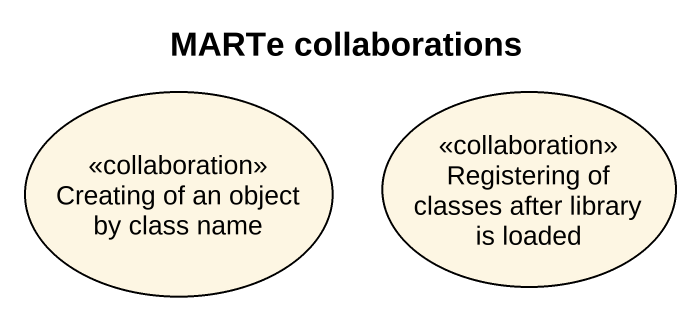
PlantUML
@startuml
title MARTe collaborations
usecase "Creating of an object by class name" as Creating_of_an_object_by <<collaboration>>
usecase "Registering of classes after library is loaded" as Registering_of_classes <<collaboration>>
@enduml
